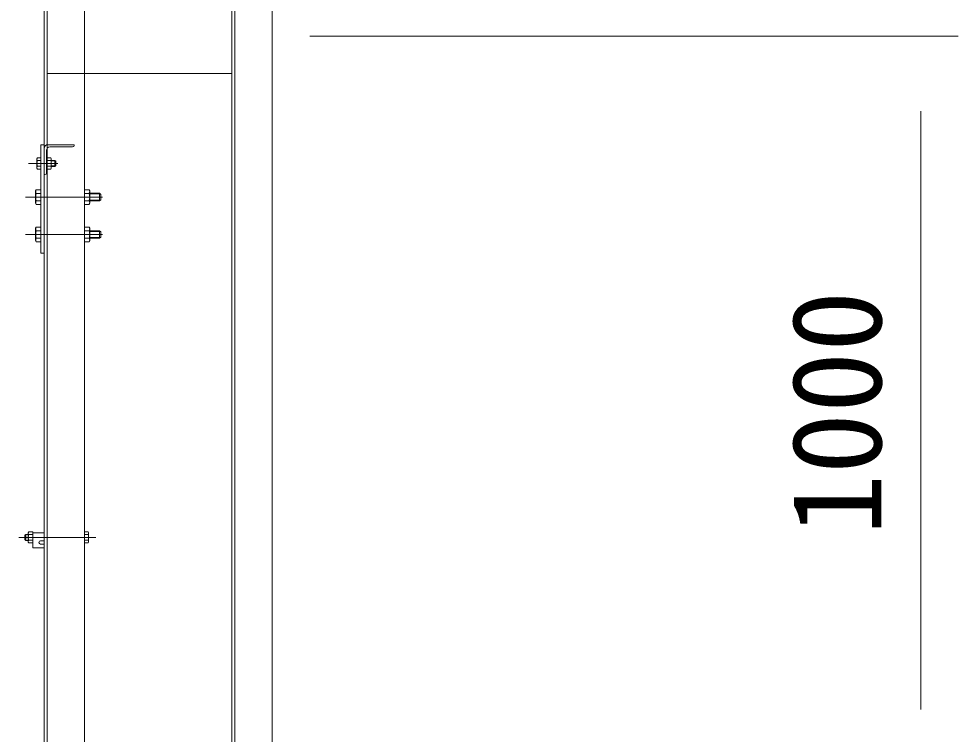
# Model space of a CAD drawing. Units: millimetres, scale not verified. Extents: x -10500 to 10500, y -7425 to 7425.
# Drawn here: x -1442 to -186, y -1081 to -125 of the extents above; entities that cross this region are included whole.
import ezdxf
from ezdxf.enums import TextEntityAlignment as Align

# ---------------------------------------------------------------- set-up
doc = ezdxf.new("R2010")
doc.units = ezdxf.units.MM
doc.header["$LTSCALE"] = 50
doc.linetypes.add('DASHED', pattern=[7.5, 6, -1.5])
doc.linetypes.add('USER1', pattern=[50.8, 31.75, -6.35, 6.35, -6.35])
for name, color, linetype, lineweight in [('0-1_D-STR1', 1, 'Continuous', 18), ('0-2_D-STR-DIM', 7, 'Continuous', 9), ('0-6_D-STR3', 3, 'Continuous', 13), ('0-7_D-BMK', 2, 'USER1', 13)]:
    doc.layers.add(name, color=color, linetype=linetype, lineweight=lineweight)
doc.styles.add('ＭＳ ゴシック', font='')
doc.styles.get('ＭＳ ゴシック').set_extended_font_data('MS Gothic')

msp = doc.modelspace()

# ---------------------------------------------------------------- linework, layer by layer
at = {"layer": '0-1_D-STR1'}
for p, q in [((-1407.79, -4647.93), (-1407.79, 2225.4)), ((-1407.79, -4647.93), (-1407.79, 2225.4)), ((-1403.79, -4647.93), (-1403.79, 2225.07)), ((-1403.79, -4647.93), (-1403.79, 2225.07)), ((-1102.79, -4647.93), (-1102.79, 2000.44)), ((-1102.79, -4647.93), (-1102.79, 2000.44)), ((-1156.79, -4647.93), (-1156.79, 1978.07)), ((-1156.79, -4647.93), (-1156.79, 1978.07)), ((-1152.79, -4647.93), (-1152.79, 1979.73)), ((-1152.79, -4647.93), (-1152.79, 1979.73)), ((-1403.79, -197.93), (-1156.79, -197.93)), ((-1403.79, -197.93), (-1156.79, -197.93)), ((-1353.79, -1097.93), (-1353.79, -197.93)), ((-1353.79, -1097.93), (-1353.79, -197.93)), ((-1407.79, -332.93), (-1407.79, -297.93)), ((-1407.79, -332.93), (-1407.79, -297.93)), ((-1404.79, -330.93), (-1404.79, -300.43)), ((-1404.79, -330.93), (-1404.79, -300.43)), ((-1402.79, -292.93), (-1367.79, -292.93)), ((-1402.79, -292.93), (-1367.79, -292.93)), ((-1400.29, -295.93), (-1369.79, -295.93)), ((-1400.29, -295.93), (-1369.79, -295.93)), ((-1367.79, -293.93), (-1367.79, -292.93)), ((-1367.79, -293.93), (-1367.79, -292.93)), ((-1406.79, -332.93), (-1407.79, -332.93)), ((-1406.79, -332.93), (-1407.79, -332.93))]:
    msp.add_line(p, q, dxfattribs=at)
at = {"layer": '0-1_D-STR1', "linetype": 'DASHED'}
msp.add_line((-1353.79, -97.93), (-1353.79, -197.93), dxfattribs=at)
msp.add_line((-1353.79, -97.93), (-1353.79, -197.93), dxfattribs=at)
at = {"layer": '0-1_D-STR1'}
for centre, radius, start, end in [((-1402.79, -297.93), 5, 90, 180), ((-1402.79, -297.93), 5, 90, 180), ((-1400.29, -300.43), 4.5, 90, 180), ((-1400.29, -300.43), 4.5, 90, 180), ((-1369.79, -293.93), 2, 270, 0), ((-1369.79, -293.93), 2, 270, 0), ((-1406.79, -330.93), 2, 270, 0), ((-1406.79, -330.93), 2, 270, 0)]:
    msp.add_arc(centre, radius, start, end, dxfattribs=at)
at = {"layer": '0-2_D-STR-DIM'}
for p, q in [((-1052.79, -147.93), (-185.59, -147.93)), ((-1052.79, -147.93), (-185.59, -147.93)), ((-1052.79, -147.93), (-185.59, -147.93)), ((-1052.79, -147.93), (-185.59, -147.93)), ((-235.59, -1047.93), (-235.59, -247.93)), ((-235.59, -1047.93), (-235.59, -247.93))]:
    msp.add_line(p, q, dxfattribs=at)
at = {"layer": '0-6_D-STR3'}
for p, q in [((-1412.29, -437.93), (-1412.29, -292.93)), ((-1412.29, -292.93), (-1407.79, -292.93)), ((-1412.29, -437.93), (-1412.29, -292.93)), ((-1412.29, -292.93), (-1407.79, -292.93)), ((-1417.59, -311.63), (-1416.9, -310.42)), ((-1417.59, -311.63), (-1416.9, -310.42)), ((-1417.59, -311.63), (-1417.59, -324.23)), ((-1417.59, -311.63), (-1417.59, -324.23)), ((-1412.29, -310.42), (-1416.9, -310.42)), ((-1412.29, -310.42), (-1416.9, -310.42)), ((-1412.29, -310.42), (-1412.29, -325.44)), ((-1412.29, -310.42), (-1412.29, -325.44)), ((-1404.79, -310.42), (-1399.02, -310.42)), ((-1404.79, -325.44), (-1404.79, -310.42)), ((-1404.79, -310.42), (-1399.02, -310.42)), ((-1404.79, -325.44), (-1404.79, -310.42)), ((-1399.02, -310.42), (-1398.29, -311.68)), ((-1399.02, -310.42), (-1398.29, -311.68)), ((-1398.29, -324.18), (-1398.29, -311.68)), ((-1398.29, -324.18), (-1398.29, -311.68)), ((-1398.29, -313.93), (-1393.49, -313.93)), ((-1398.29, -313.93), (-1393.49, -313.93)), ((-1393.49, -313.93), (-1392.29, -315.13)), ((-1393.49, -313.93), (-1393.49, -321.93)), ((-1393.49, -313.93), (-1392.29, -315.13)), ((-1393.49, -313.93), (-1393.49, -321.93)), ((-1417.59, -324.23), (-1416.9, -325.44)), ((-1417.59, -324.23), (-1416.9, -325.44)), ((-1412.29, -314.18), (-1416.9, -314.18)), ((-1412.29, -314.18), (-1416.9, -314.18)), ((-1412.29, -321.68), (-1416.9, -321.68)), ((-1412.29, -321.68), (-1416.9, -321.68)), ((-1412.29, -325.44), (-1416.9, -325.44)), ((-1412.29, -325.44), (-1416.9, -325.44)), ((-1404.79, -314.18), (-1399.02, -314.18)), ((-1404.79, -314.18), (-1399.02, -314.18)), ((-1404.79, -321.68), (-1399.02, -321.68)), ((-1404.79, -321.68), (-1399.02, -321.68)), ((-1404.79, -325.44), (-1399.02, -325.44)), ((-1404.79, -325.44), (-1399.02, -325.44)), ((-1399.02, -325.44), (-1398.29, -324.18)), ((-1399.02, -325.44), (-1398.29, -324.18)), ((-1398.29, -314.68), (-1392.74, -314.68)), ((-1398.29, -314.68), (-1392.74, -314.68)), ((-1398.29, -321.18), (-1392.74, -321.18)), ((-1398.29, -321.18), (-1392.74, -321.18)), ((-1398.29, -321.93), (-1393.49, -321.93)), ((-1398.29, -321.93), (-1393.49, -321.93)), ((-1393.49, -321.93), (-1392.29, -320.73)), ((-1393.49, -321.93), (-1392.29, -320.73)), ((-1392.29, -315.13), (-1392.29, -320.73)), ((-1392.29, -315.13), (-1392.29, -320.73)), ((-1419.29, -354.68), (-1418.39, -353.12)), ((-1419.29, -354.68), (-1418.39, -353.12)), ((-1419.29, -354.68), (-1419.29, -371.18)), ((-1419.29, -354.68), (-1419.29, -371.18)), ((-1418.39, -353.12), (-1412.29, -353.12)), ((-1418.39, -353.12), (-1412.29, -353.12)), ((-1418.39, -358.02), (-1412.29, -358.02)), ((-1418.39, -358.02), (-1412.29, -358.02)), ((-1412.29, -353.12), (-1412.29, -372.75)), ((-1412.29, -353.12), (-1412.29, -372.75)), ((-1419.29, -371.18), (-1418.39, -372.75)), ((-1419.29, -371.18), (-1418.39, -372.75)), ((-1418.39, -367.84), (-1412.29, -367.84)), ((-1418.39, -367.84), (-1412.29, -367.84)), ((-1418.39, -372.75), (-1412.29, -372.75)), ((-1418.39, -372.75), (-1412.29, -372.75)), ((-1419.29, -404.68), (-1418.39, -403.12)), ((-1419.29, -404.68), (-1418.39, -403.12)), ((-1419.29, -404.68), (-1419.29, -421.18)), ((-1419.29, -404.68), (-1419.29, -421.18)), ((-1418.39, -403.12), (-1412.29, -403.12)), ((-1418.39, -403.12), (-1412.29, -403.12)), ((-1418.39, -408.02), (-1412.29, -408.02)), ((-1418.39, -408.02), (-1412.29, -408.02)), ((-1412.29, -403.12), (-1412.29, -422.75)), ((-1412.29, -403.12), (-1412.29, -422.75)), ((-1419.29, -421.18), (-1418.39, -422.75)), ((-1419.29, -421.18), (-1418.39, -422.75)), ((-1418.39, -417.84), (-1412.29, -417.84)), ((-1418.39, -417.84), (-1412.29, -417.84)), ((-1418.39, -422.75), (-1412.29, -422.75)), ((-1418.39, -422.75), (-1412.29, -422.75)), ((-1412.29, -437.93), (-1407.79, -437.93)), ((-1412.29, -437.93), (-1407.79, -437.93)), ((-1432.59, -813.93), (-1433.79, -815.13)), ((-1432.59, -813.93), (-1433.79, -815.13)), ((-1433.79, -815.13), (-1433.79, -820.73)), ((-1433.79, -815.13), (-1433.79, -820.73)), ((-1432.59, -813.93), (-1432.59, -821.93)), ((-1429.29, -813.93), (-1432.59, -813.93)), ((-1432.59, -813.93), (-1432.59, -821.93)), ((-1429.29, -813.93), (-1432.59, -813.93)), ((-1428.57, -810.42), (-1429.29, -811.68)), ((-1428.57, -810.42), (-1429.29, -811.68)), ((-1429.29, -824.18), (-1429.29, -811.68)), ((-1429.29, -824.18), (-1429.29, -811.68)), ((-1422.79, -810.42), (-1428.57, -810.42)), ((-1422.79, -810.42), (-1428.57, -810.42)), ((-1422.79, -814.18), (-1428.57, -814.18)), ((-1422.79, -814.18), (-1428.57, -814.18)), ((-1422.79, -825.44), (-1422.79, -810.42)), ((-1422.79, -825.44), (-1422.79, -810.42)), ((-1422.79, -811.93), (-1407.79, -811.93)), ((-1422.79, -811.93), (-1422.79, -831.93)), ((-1422.79, -811.93), (-1407.79, -811.93)), ((-1422.79, -811.93), (-1422.79, -831.93)), ((-1353.79, -810.42), (-1349.19, -810.42)), ((-1353.79, -810.42), (-1353.79, -825.44)), ((-1353.79, -810.42), (-1349.19, -810.42)), ((-1353.79, -810.42), (-1353.79, -825.44)), ((-1353.79, -814.18), (-1349.19, -814.18)), ((-1353.79, -814.18), (-1349.19, -814.18)), ((-1348.49, -811.63), (-1349.19, -810.42)), ((-1348.49, -811.63), (-1349.19, -810.42)), ((-1348.49, -811.63), (-1348.49, -824.23)), ((-1348.49, -811.63), (-1348.49, -824.23)), ((-1432.59, -821.93), (-1433.79, -820.73)), ((-1432.59, -821.93), (-1433.79, -820.73)), ((-1429.29, -821.93), (-1432.59, -821.93)), ((-1429.29, -821.93), (-1432.59, -821.93)), ((-1428.57, -825.44), (-1429.29, -824.18)), ((-1428.57, -825.44), (-1429.29, -824.18)), ((-1422.79, -821.68), (-1428.57, -821.68)), ((-1422.79, -821.68), (-1428.57, -821.68)), ((-1422.79, -825.44), (-1428.57, -825.44)), ((-1422.79, -825.44), (-1428.57, -825.44)), ((-1412.54, -822.43), (-1407.79, -822.43)), ((-1412.54, -822.43), (-1407.79, -822.43)), ((-1412.54, -826.93), (-1407.79, -826.93)), ((-1412.54, -826.93), (-1407.79, -826.93)), ((-1407.79, -826.93), (-1407.79, -831.93)), ((-1407.79, -826.93), (-1407.79, -831.93)), ((-1353.79, -821.68), (-1349.19, -821.68)), ((-1353.79, -821.68), (-1349.19, -821.68)), ((-1353.79, -825.44), (-1349.19, -825.44)), ((-1353.79, -825.44), (-1349.19, -825.44)), ((-1348.49, -824.23), (-1349.19, -825.44)), ((-1348.49, -824.23), (-1349.19, -825.44)), ((-1422.79, -831.93), (-1407.79, -831.93)), ((-1422.79, -831.93), (-1407.79, -831.93))]:
    msp.add_line(p, q, dxfattribs=at)
at = {"layer": '0-6_D-STR3', "linetype": 'DASHED'}
for p, q in [((-1347.7, -353.12), (-1353.79, -353.12)), ((-1353.79, -353.12), (-1353.79, -372.75)), ((-1347.7, -353.12), (-1353.79, -353.12)), ((-1353.79, -353.12), (-1353.79, -372.75)), ((-1347.7, -358.02), (-1353.79, -358.02)), ((-1347.7, -358.02), (-1353.79, -358.02)), ((-1346.79, -354.68), (-1347.7, -353.12)), ((-1346.79, -354.68), (-1347.7, -353.12)), ((-1346.79, -354.68), (-1346.79, -371.18)), ((-1346.79, -354.68), (-1346.79, -371.18)), ((-1346.79, -357.93), (-1333.79, -357.93)), ((-1346.79, -357.93), (-1333.79, -357.93)), ((-1346.79, -358.83), (-1332.89, -358.83)), ((-1346.79, -358.83), (-1332.89, -358.83)), ((-1333.79, -357.93), (-1332.29, -359.43)), ((-1333.79, -357.93), (-1332.29, -359.43)), ((-1332.29, -359.43), (-1332.29, -366.43)), ((-1332.29, -359.43), (-1332.29, -366.43)), ((-1347.7, -367.84), (-1353.79, -367.84)), ((-1347.7, -367.84), (-1353.79, -367.84)), ((-1347.7, -372.75), (-1353.79, -372.75)), ((-1347.7, -372.75), (-1353.79, -372.75)), ((-1346.79, -371.18), (-1347.7, -372.75)), ((-1346.79, -371.18), (-1347.7, -372.75)), ((-1346.79, -367.03), (-1332.89, -367.03)), ((-1346.79, -367.03), (-1332.89, -367.03)), ((-1346.79, -367.93), (-1333.79, -367.93)), ((-1346.79, -367.93), (-1333.79, -367.93)), ((-1347.7, -403.12), (-1353.79, -403.12)), ((-1353.79, -403.12), (-1353.79, -422.75)), ((-1347.7, -403.12), (-1353.79, -403.12)), ((-1353.79, -403.12), (-1353.79, -422.75)), ((-1347.7, -408.02), (-1353.79, -408.02)), ((-1347.7, -408.02), (-1353.79, -408.02)), ((-1346.79, -404.68), (-1347.7, -403.12)), ((-1346.79, -404.68), (-1347.7, -403.12)), ((-1346.79, -404.68), (-1346.79, -421.18)), ((-1346.79, -404.68), (-1346.79, -421.18)), ((-1346.79, -407.93), (-1333.79, -407.93)), ((-1346.79, -407.93), (-1333.79, -407.93)), ((-1346.79, -408.83), (-1332.89, -408.83)), ((-1346.79, -408.83), (-1332.89, -408.83)), ((-1333.79, -407.93), (-1332.29, -409.43)), ((-1333.79, -407.93), (-1332.29, -409.43)), ((-1332.29, -409.43), (-1332.29, -416.43)), ((-1332.29, -409.43), (-1332.29, -416.43)), ((-1347.7, -417.84), (-1353.79, -417.84)), ((-1347.7, -417.84), (-1353.79, -417.84)), ((-1347.7, -422.75), (-1353.79, -422.75)), ((-1347.7, -422.75), (-1353.79, -422.75)), ((-1346.79, -421.18), (-1347.7, -422.75)), ((-1346.79, -421.18), (-1347.7, -422.75)), ((-1346.79, -417.03), (-1332.89, -417.03)), ((-1346.79, -417.03), (-1332.89, -417.03)), ((-1346.79, -417.93), (-1333.79, -417.93)), ((-1346.79, -417.93), (-1333.79, -417.93))]:
    msp.add_line(p, q, dxfattribs=at)
for points in [[(-1333.79, -357.93), (-1333.79, -367.93), (-1332.29, -366.43)], [(-1333.79, -357.93), (-1333.79, -367.93), (-1332.29, -366.43)], [(-1333.79, -407.93), (-1333.79, -417.93), (-1332.29, -416.43)], [(-1333.79, -407.93), (-1333.79, -417.93), (-1332.29, -416.43)]]:
    msp.add_lwpolyline(points, dxfattribs=at)
at = {"layer": '0-6_D-STR3'}
for centre, radius, start, end in [((-1414.15, -312.3), 3.32, 145.61585, 214.38415), ((-1414.15, -312.3), 3.32, 145.61585, 214.38415), ((-1401.76, -312.3), 3.32, 325.61586, 34.38414), ((-1401.76, -312.3), 3.32, 325.61586, 34.38414), ((-1405.06, -317.93), 12.42, 162.4121, 197.5879), ((-1405.06, -317.93), 12.42, 162.4121, 197.5879), ((-1414.15, -323.56), 3.32, 145.61585, 214.38415), ((-1414.15, -323.56), 3.32, 145.61585, 214.38415), ((-1410.86, -317.93), 12.42, 342.4121, 17.5879), ((-1410.86, -317.93), 12.42, 342.4121, 17.5879), ((-1401.76, -323.56), 3.32, 325.61585, 34.38416), ((-1401.76, -323.56), 3.32, 325.61585, 34.38416), ((-1402.91, -362.93), 16.24, 162.41205, 197.58795), ((-1402.91, -362.93), 16.24, 162.41205, 197.58795), ((-1414.8, -355.57), 4.34, 145.61575, 214.38425), ((-1414.8, -355.57), 4.34, 145.61575, 214.38425), ((-1414.8, -370.29), 4.34, 145.61575, 214.38425), ((-1414.8, -370.29), 4.34, 145.61575, 214.38425), ((-1402.91, -412.93), 16.24, 162.41205, 197.58795), ((-1402.91, -412.93), 16.24, 162.41205, 197.58795), ((-1414.8, -405.57), 4.34, 145.61575, 214.38425), ((-1414.8, -405.57), 4.34, 145.61575, 214.38425), ((-1414.8, -420.29), 4.34, 145.61575, 214.38425), ((-1414.8, -420.29), 4.34, 145.61575, 214.38425), ((-1425.83, -812.3), 3.32, 145.61586, 214.38414), ((-1425.83, -812.3), 3.32, 145.61586, 214.38414), ((-1416.73, -817.93), 12.42, 162.4121, 197.5879), ((-1416.73, -817.93), 12.42, 162.4121, 197.5879), ((-1351.93, -812.3), 3.32, 325.61585, 34.38415), ((-1351.93, -812.3), 3.32, 325.61585, 34.38415), ((-1361.03, -817.93), 12.42, 342.4121, 17.5879), ((-1361.03, -817.93), 12.42, 342.4121, 17.5879), ((-1425.83, -823.56), 3.32, 145.61584, 214.38415), ((-1425.83, -823.56), 3.32, 145.61584, 214.38415), ((-1412.54, -824.68), 2.25, 90, 270), ((-1412.54, -824.68), 2.25, 90, 270), ((-1351.93, -823.56), 3.32, 325.61585, 34.38415), ((-1351.93, -823.56), 3.32, 325.61585, 34.38415)]:
    msp.add_arc(centre, radius, start, end, dxfattribs=at)
at = {"layer": '0-6_D-STR3', "linetype": 'DASHED'}
for centre, radius, start, end in [((-1363.18, -362.93), 16.24, 342.41205, 17.58795), ((-1363.18, -362.93), 16.24, 342.41205, 17.58795), ((-1351.28, -355.57), 4.34, 325.61575, 34.38425), ((-1351.28, -355.57), 4.34, 325.61575, 34.38425), ((-1351.28, -370.29), 4.34, 325.61575, 34.38425), ((-1351.28, -370.29), 4.34, 325.61575, 34.38425), ((-1363.18, -412.93), 16.24, 342.41205, 17.58795), ((-1363.18, -412.93), 16.24, 342.41205, 17.58795), ((-1351.28, -405.57), 4.34, 325.61575, 34.38425), ((-1351.28, -405.57), 4.34, 325.61575, 34.38425), ((-1351.28, -420.29), 4.34, 325.61575, 34.38425), ((-1351.28, -420.29), 4.34, 325.61575, 34.38425)]:
    msp.add_arc(centre, radius, start, end, dxfattribs=at)
at = {"layer": '0-7_D-BMK'}
for p, q in [((-1428.98, -317.93), (-1389.61, -317.93)), ((-1428.98, -317.93), (-1389.61, -317.93)), ((-1432.7, -362.93), (-1329.7, -362.93)), ((-1432.7, -362.93), (-1329.7, -362.93)), ((-1432.7, -412.93), (-1329.7, -412.93)), ((-1432.7, -412.93), (-1329.7, -412.93)), ((-1441.79, -817.93), (-1338.79, -817.93)), ((-1441.79, -817.93), (-1338.79, -817.93))]:
    msp.add_line(p, q, dxfattribs=at)

# ---------------------------------------------------------------- texts
at = {"layer": '0-2_D-STR-DIM', "style": 'ＭＳ ゴシック'}
msp.add_text('1000', height=120.2, rotation=90, dxfattribs=at).set_placement((-252.46, -815.18), align=Align.BOTTOM_LEFT)
msp.add_text('1000', height=120.2, rotation=90, dxfattribs=at).set_placement((-252.46, -815.18), align=Align.BOTTOM_LEFT)

doc.saveas('drawing.dxf')
